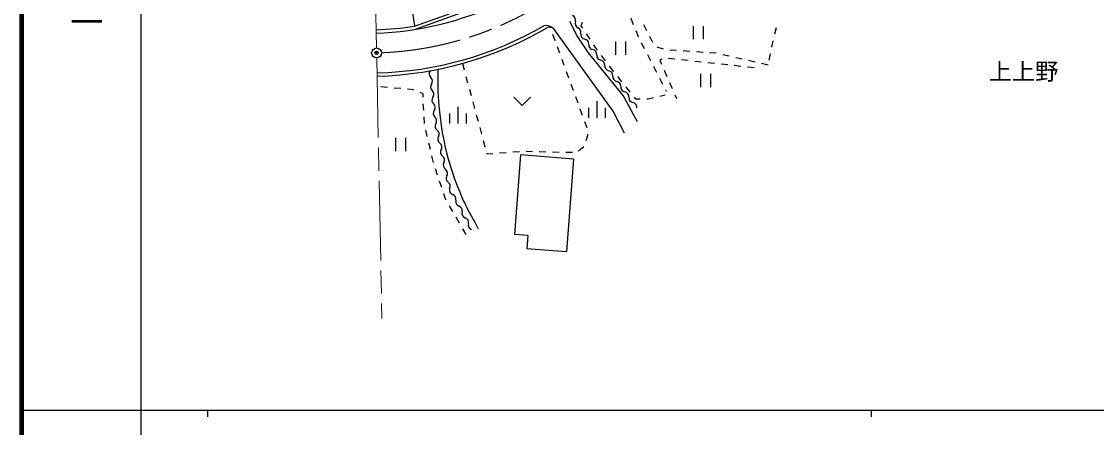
# Model space of a CAD drawing. Units: millimetres, scale not verified. Extents: x 40000 to 680000, y 20000 to 380000.
# Drawn here: x 40000 to 201946, y 202409 to 263550 of the extents above; entities that cross this region are included whole.
import ezdxf
from ezdxf.enums import TextEntityAlignment as Align

# ---------------------------------------------------------------- set-up
doc = ezdxf.new("R2010")
doc.units = ezdxf.units.MM
doc.header["$LTSCALE"] = 1000
doc.header["$PDMODE"] = 32
doc.header["$PDSIZE"] = 500
doc.linetypes.add('CHAIN', pattern=[18.5, 12, -1.5, 3.5, -1.5])
for name, color, linetype, lineweight in [('M-BGD', 7, 'Continuous', 25), ('M-BMK', 2, 'CHAIN', 13), ('M-BMK-SRVR', 3, 'Continuous', 25), ('M-TTL', 2, 'Continuous', 140), ('M-TTL-BAND', 7, 'Continuous', 25)]:
    doc.layers.add(name, color=color, linetype=linetype, lineweight=lineweight)
doc.layers.add('M-OTRS', color=6, linetype='Continuous')
doc.styles.add('@ＭＳ ゴシック', font='')
doc.styles.add('ＭＳ ゴシック', font='')
doc.styles.get('@ＭＳ ゴシック').set_extended_font_data('@MS Gothic')
doc.styles.get('ＭＳ ゴシック').set_extended_font_data('MS Gothic')

msp = doc.modelspace()

# ---------------------------------------------------------------- linework, layer by layer
at = {"layer": 'M-BGD'}
for p, q in [((99269, 262878), (96421, 280772)), ((99224, 262862), (111081, 267127)), ((99349, 262376), (111342, 266690)), ((131792, 264035), (132166, 263107)), ((119707, 262536), (119596, 262838)), ((129150, 250024), (120191, 262458)), ((123717, 261382), (122611, 263550)), ((124332, 262909), (124529, 263447)), ((124566, 262551), (124332, 262909)), ((134197, 262162), (133730, 263047)), ((141209, 262872), (141209, 260872)), ((142709, 262872), (142709, 260872)), ((153664, 262601), (153433, 261628)), ((120396, 260659), (120051, 261597)), ((125419, 258854), (123717, 261382)), ((125661, 260878), (125113, 261714)), ((132540, 262180), (132900, 261285)), ((132900, 261285), (132916, 261253)), ((135130, 260393), (134664, 261278)), ((121085, 258781), (120741, 259720)), ((126475, 259634), (126208, 260041)), ((126786, 259225), (126475, 259634)), ((129501, 260546), (129501, 258546)), ((131001, 260546), (131001, 258546)), ((133372, 260363), (133828, 259473)), ((136698, 259385), (135744, 259685)), ((138682, 259188), (137684, 259259)), ((140677, 259047), (139680, 259118)), ((153203, 260655), (152973, 259682)), ((121774, 256904), (121430, 257842)), ((130621, 252389), (125419, 258854)), ((127999, 257635), (127392, 258430)), ((134284, 258583), (134740, 257693)), ((136486, 257869), (136172, 257712)), ((136172, 257712), (136429, 257116)), ((138434, 257876), (137440, 257984)), ((140422, 257659), (139428, 257767)), ((142410, 257442), (141416, 257550)), ((142672, 258906), (141675, 258977)), ((144667, 258765), (143670, 258836)), ((146618, 258324), (145643, 258546)), ((148568, 257882), (147593, 258103)), ((150518, 257439), (149543, 257660)), ((152760, 258705), (152592, 257720)), ((106424, 257221), (106686, 256256)), ((122464, 255026), (122119, 255965)), ((129212, 256045), (128605, 256840)), ((135196, 256803), (135652, 255913)), ((136824, 256197), (137220, 255279)), ((144399, 257225), (143405, 257334)), ((146387, 257008), (145393, 257117)), ((148375, 256792), (147381, 256900)), ((150363, 256575), (149369, 256683)), ((152469, 256996), (151494, 257217)), ((106947, 255291), (107208, 254325)), ((130455, 254479), (129826, 255256)), ((136107, 255023), (136563, 254133)), ((137615, 254360), (138011, 253442)), ((142298, 255645), (142298, 253645)), ((143798, 255645), (143798, 253645)), ((95142, 253621), (94146, 253711)), ((97134, 253441), (96138, 253531)), ((99126, 253261), (98130, 253351)), ((100517, 252650), (100041, 252864)), ((100517, 252172), (100517, 252650)), ((107469, 253360), (107730, 252395)), ((123153, 253149), (122808, 254087)), ((131714, 252924), (131084, 253701)), ((137019, 253243), (137101, 253084)), ((100589, 250174), (100529, 251172)), ((107991, 251429), (108252, 250464)), ((114185, 252167), (115435, 250917)), ((116685, 252167), (115435, 250917)), ((123842, 251271), (123498, 252210)), ((126742, 249033), (126742, 251533)), ((132808, 248451), (130621, 252389)), ((132572, 251864), (132343, 252147)), ((133208, 251864), (132572, 251864)), ((134383, 251864), (134208, 251864)), ((135187, 252049), (134383, 251864)), ((136962, 252456), (136162, 252273)), ((138406, 252523), (138657, 251943)), ((104516, 248214), (104516, 249714)), ((105766, 248214), (105766, 250714)), ((107016, 248214), (107016, 249714)), ((108513, 249499), (108774, 248534)), ((124531, 249394), (124187, 250332)), ((125492, 249033), (125492, 250533)), ((127992, 249033), (127992, 250533)), ((130864, 246751), (129150, 250024)), ((100709, 248178), (100649, 249176)), ((125221, 247516), (124876, 248455)), ((101135, 246226), (100906, 247200)), ((109036, 247568), (109297, 246603)), ((125051, 245617), (125347, 246572)), ((96343, 246035), (96343, 244035)), ((97843, 246035), (97843, 244035)), ((101592, 244279), (101363, 245252)), ((109558, 245638), (109819, 244672)), ((123920, 244069), (124693, 244703)), ((102001, 242531), (101820, 243305)), ((110080, 243707), (110101, 243628)), ((110101, 243628), (111017, 243693)), ((112015, 243763), (113012, 243834)), ((114010, 243904), (115007, 243975)), ((115198, 243450), (114277, 231486)), ((123174, 242837), (115198, 243450)), ((116006, 244003), (117006, 243981)), ((118005, 243959), (119005, 243937)), ((120005, 243915), (121005, 243893)), ((122004, 243871), (123004, 243849)), ((102065, 242336), (102001, 242531)), ((102684, 240434), (102374, 241385)), ((123174, 242837), (122103, 228911)), ((103302, 238533), (102993, 239483)), ((103823, 236932), (103612, 237582)), ((103982, 236658), (103823, 236932)), ((104986, 234928), (104484, 235793)), ((105990, 233198), (105488, 234063)), ((106993, 231468), (106491, 232333)), ((116272, 231332), (114277, 231486)), ((116272, 231332), (116118, 229338)), ((122101, 228878), (116118, 229338))]:
    msp.add_line(p, q, dxfattribs=at)
for centre, radius, start, end in [((91978, 308689), 46896, 271.78409, 318.7456), ((122753, 263776), 725, 340.17229, 67.37792), ((91978, 308689), 46396, 271.79109, 278.98417), ((92215, 308800), 53000, 271.47034, 299.97038), ((92215, 308800), 53500, 271.47034, 300.7838), ((119061, 261344), 1586, 44.61911, 103.49632), ((124117, 263284), 725, 160.17229, 247.37792), ((123559, 261946), 725, 340.17229, 67.37792), ((124962, 261619), 725, 173.6079, 260.81353), ((124730, 260187), 725, 353.6079, 80.81353), ((126171, 260026), 725, 173.6079, 260.81353), ((125940, 258595), 725, 353.6079, 80.81353), ((127381, 258433), 725, 173.6079, 260.81353), ((127149, 257002), 725, 353.6079, 80.81353), ((102130, 255679), 725, 142.41318, 229.61882), ((128590, 256840), 725, 173.6079, 260.81353), ((128359, 255409), 725, 353.6079, 80.81353), ((101191, 254575), 725, 322.41318, 49.61882), ((129800, 255248), 725, 173.6079, 260.81353), ((129568, 253816), 725, 353.6079, 80.81353), ((102340, 253690), 725, 142.41318, 229.61882), ((101400, 252586), 725, 322.41318, 49.61882), ((131009, 253655), 725, 173.6079, 260.81353), ((130778, 252223), 725, 353.6079, 80.81353), ((102549, 251701), 725, 142.41318, 229.61882), ((101610, 250597), 725, 322.41318, 49.61882), ((132219, 252062), 725, 173.6079, 260.81353), ((131987, 250630), 725, 353.6079, 80.81353), ((102759, 249712), 725, 142.41318, 229.61882), ((103012, 247786), 725, 148.43422, 235.63986), ((101820, 248608), 725, 322.41318, 49.61882), ((102194, 246589), 725, 328.43422, 55.63986), ((103429, 245830), 725, 148.43422, 235.63986), ((102611, 244633), 725, 328.43422, 55.63986), ((103846, 243874), 725, 148.43422, 235.63986), ((103028, 242677), 725, 328.43422, 55.63986), ((104263, 241918), 725, 148.43422, 235.63986), ((103445, 240721), 725, 328.43422, 55.63986), ((104680, 239962), 725, 148.43422, 235.63986), ((103862, 238765), 725, 328.43422, 55.63986), ((105179, 238195), 725, 164.74034, 251.94598), ((104730, 236816), 725, 344.74034, 71.94598), ((106129, 236434), 725, 164.74034, 251.94598), ((105679, 235056), 725, 344.74034, 71.94598), ((107078, 234674), 725, 164.74034, 251.94598), ((106629, 233296), 725, 344.74034, 71.94598), ((108028, 232914), 725, 164.74034, 251.94598)]:
    msp.add_arc(centre, radius, start, end, dxfattribs=at)
msp.add_open_spline([(102710, 256339), (102703, 253342), (102697, 252427), (102966, 249939), (103229, 247515), (103460, 246158), (104042, 243789), (104564, 241661), (104977, 240494), (105783, 238456), (106763, 235980), (107271, 235128), (108815, 232349)], degree=3, knots=[0, 0, 0, 0, 1, 1, 1, 2, 2, 2, 3, 3, 3, 4, 4, 4, 4], dxfattribs=at)
at = {"layer": 'M-BMK'}
for p, q in [((93483, 259566), (92706, 298808)), ((93513, 258066), (94290, 218824))]:
    msp.add_line(p, q, dxfattribs=at)
msp.add_arc((92215, 308800), 50000, 272.32978, 318.4528, dxfattribs=at)
at = {"layer": 'M-BMK-SRVR'}
msp.add_circle((93498, 258816), 750, dxfattribs=at)
msp.add_point((93498, 258816), dxfattribs=at)
at = {"layer": 'M-OTRS'}
msp.add_point((93498, 258816), dxfattribs=at)
at = {"layer": 'M-TTL'}
msp.add_line((40000, 380000), (40000, 20000), dxfattribs=at)
at = {"layer": 'M-TTL-BAND'}
for p, q in [((58000, 370000), (58000, 20000)), ((40000, 205000), (579000, 205000)), ((68000, 205000), (68000, 204000)), ((168000, 205000), (168000, 204000))]:
    msp.add_line(p, q, dxfattribs=at)

# ---------------------------------------------------------------- texts
at = {"layer": 'M-BGD', "style": 'ＭＳ ゴシック'}
msp.add_text('上上野', height=2566, dxfattribs=at).set_placement((190953, 256023), align=Align.MIDDLE_CENTER)
at = {"layer": 'M-TTL-BAND', "style": '@ＭＳ ゴシック'}
msp.add_text('縮尺千分の一', height=3666, rotation=270, dxfattribs=at).set_placement((49777, 261030), align=Align.MIDDLE_RIGHT)

doc.saveas('drawing.dxf')
